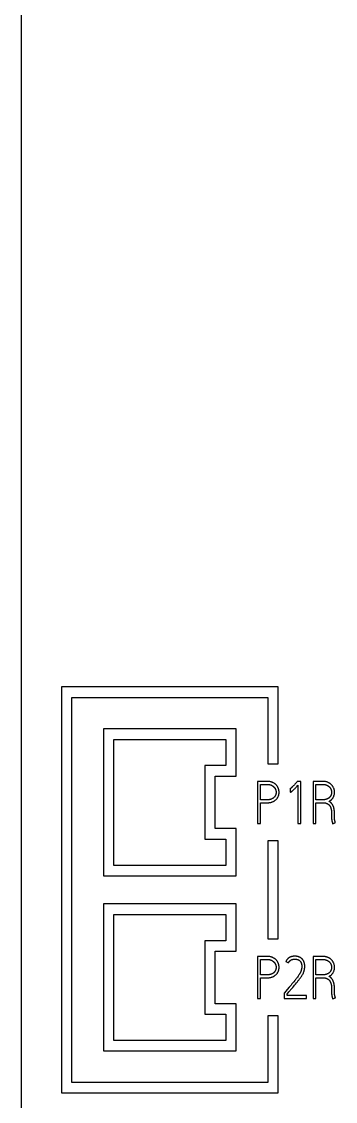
# Model space of a CAD drawing. Header units: millimetres. Extents: x 6750 to 121550, y -28210 to 66060.
# Drawn here: x 38599.63 to 38608.6, y 64530.04 to 64560.89 of the extents above; entities that cross this region are included whole.
import ezdxf

# ---------------------------------------------------------------- set-up
doc = ezdxf.new("R2010")
doc.units = ezdxf.units.MM
doc.layers.add('10000_FRONT', color=7, linetype='Continuous')
doc.layers.add('10500_FRONT_LABELING', color=7, linetype='Continuous')
doc.layers.add('DN.1. NET LIEN MANH', color=7, linetype='Continuous', lineweight=40)

# ---------------------------------------------------------------- blocks, each defined once
blk = doc.blocks.new('A$C0C6D7916')
at = {"layer": '10000_FRONT', "linetype": 'Continuous'}
for p, q in [((-42, 0), (-42, 117.1)), ((-40.86, 67.79), (-40.86, 56.19)), ((-34.66, 67.79), (-40.86, 67.79)), ((-34.66, 65.59), (-34.66, 67.79)), ((-40.56, 56.49), (-40.56, 67.49)), ((-40.56, 67.49), (-34.96, 67.49)), ((-34.96, 67.49), (-34.96, 65.59)), ((-39.66, 66.59), (-39.66, 62.39)), ((-35.86, 66.59), (-39.66, 66.59)), ((-35.86, 65.24), (-35.86, 66.59)), ((-39.36, 62.69), (-39.36, 66.29)), ((-39.36, 66.29), (-36.16, 66.29)), ((-36.16, 66.29), (-36.16, 65.54)), ((-36.76, 65.54), (-36.76, 63.44)), ((-36.16, 65.54), (-36.76, 65.54)), ((-34.96, 65.59), (-34.66, 65.59)), ((-36.46, 63.74), (-36.46, 65.24)), ((-36.46, 65.24), (-35.86, 65.24)), ((-35.86, 63.74), (-36.46, 63.74)), ((-35.86, 62.39), (-35.86, 63.74)), ((-36.76, 63.44), (-36.16, 63.44)), ((-36.16, 63.44), (-36.16, 62.69)), ((-34.96, 63.39), (-34.96, 60.59)), ((-34.66, 63.39), (-34.96, 63.39)), ((-34.66, 60.59), (-34.66, 63.39)), ((-36.16, 62.69), (-39.36, 62.69)), ((-39.66, 62.39), (-35.86, 62.39)), ((-39.66, 61.59), (-39.66, 57.39)), ((-35.86, 61.59), (-39.66, 61.59)), ((-35.86, 60.24), (-35.86, 61.59)), ((-39.36, 57.69), (-39.36, 61.29)), ((-39.36, 61.29), (-36.16, 61.29)), ((-36.16, 61.29), (-36.16, 60.54)), ((-36.76, 60.54), (-36.76, 58.44)), ((-36.16, 60.54), (-36.76, 60.54)), ((-34.96, 60.59), (-34.66, 60.59)), ((-36.46, 58.74), (-36.46, 60.24)), ((-36.46, 60.24), (-35.86, 60.24)), ((-35.86, 58.74), (-36.46, 58.74)), ((-35.86, 57.39), (-35.86, 58.74)), ((-36.76, 58.44), (-36.16, 58.44)), ((-36.16, 58.44), (-36.16, 57.69)), ((-34.96, 58.39), (-34.96, 56.49)), ((-34.66, 58.39), (-34.96, 58.39)), ((-34.66, 56.19), (-34.66, 58.39)), ((-36.16, 57.69), (-39.36, 57.69)), ((-39.66, 57.39), (-35.86, 57.39)), ((-34.96, 56.49), (-40.56, 56.49)), ((-40.86, 56.19), (-34.66, 56.19))]:
    blk.add_line(p, q, dxfattribs=at)
at = {"layer": '10500_FRONT_LABELING', "linetype": 'Continuous'}
for p, q in [((-35.25, 65.09), (-35.25, 63.89)), ((-35.073, 65.09), (-35.25, 65.09)), ((-34.116, 65.084), (-34.128, 65.07)), ((-34.012, 65.084), (-34.116, 65.084)), ((-34.012, 63.888), (-34.012, 65.084)), ((-33.664, 65.09), (-33.664, 63.89)), ((-33.509, 65.09), (-33.664, 65.09)), ((-35.165, 64.564), (-35.165, 65.005)), ((-35.165, 65.005), (-34.974, 65.005)), ((-34.328, 64.869), (-34.318, 64.872)), ((-34.318, 64.872), (-34.313, 64.787)), ((-34.252, 64.937), (-34.258, 64.931)), ((-34.243, 64.946), (-34.252, 64.937)), ((-34.229, 64.961), (-34.243, 64.946)), ((-34.217, 64.973), (-34.229, 64.961)), ((-34.205, 64.986), (-34.217, 64.973)), ((-34.197, 64.995), (-34.205, 64.986)), ((-34.18, 65.014), (-34.197, 64.995)), ((-34.191, 64.879), (-34.179, 64.891)), ((-34.179, 64.891), (-34.167, 64.904)), ((-34.167, 64.904), (-34.155, 64.917)), ((-34.155, 64.917), (-34.137, 64.936)), ((-34.128, 65.07), (-34.148, 65.048)), ((-34.137, 64.936), (-34.119, 64.955)), ((-34.119, 64.955), (-34.095, 64.98)), ((-34.095, 64.98), (-34.095, 63.888)), ((-33.579, 64.566), (-33.579, 65.005)), ((-33.579, 65.005), (-33.387, 65.005)), ((-34.981, 64.564), (-35.165, 64.564)), ((-35.165, 63.89), (-35.165, 64.479)), ((-35.165, 64.479), (-34.978, 64.479)), ((-33.376, 64.566), (-33.579, 64.566)), ((-33.579, 63.89), (-33.579, 64.481)), ((-35.25, 63.89), (-35.165, 63.89)), ((-34.095, 63.888), (-34.012, 63.888)), ((-33.664, 63.89), (-33.579, 63.89)), ((-33.133, 64.077), (-33.134, 64.061)), ((-33.101, 63.882), (-33.023, 63.912)), ((-33.051, 64.071), (-33.051, 64.097)), ((-33.047, 64.003), (-33.048, 64.01)), ((-33.046, 63.999), (-33.047, 64.003)), ((-35.25, 60.09), (-35.25, 58.89)), ((-35.073, 60.09), (-35.25, 60.09)), ((-35.165, 59.564), (-35.165, 60.005)), ((-35.165, 60.005), (-34.974, 60.005)), ((-34.444, 59.942), (-34.369, 59.904)), ((-33.664, 60.09), (-33.664, 58.89)), ((-33.509, 60.09), (-33.664, 60.09)), ((-33.579, 59.566), (-33.579, 60.005)), ((-33.579, 60.005), (-33.387, 60.005)), ((-34.981, 59.564), (-35.165, 59.564)), ((-33.376, 59.566), (-33.579, 59.566)), ((-35.165, 58.89), (-35.165, 59.479)), ((-35.165, 59.479), (-34.978, 59.479)), ((-33.579, 58.89), (-33.579, 59.481)), ((-34.479, 59.055), (-34.49, 59.043)), ((-34.49, 59.043), (-34.49, 58.89)), ((-34.399, 59.148), (-34.479, 59.055)), ((-34.406, 58.973), (-34.406, 59.013)), ((-33.85, 58.973), (-34.406, 58.973)), ((-34.345, 59.211), (-34.399, 59.148)), ((-33.85, 58.89), (-33.85, 58.973)), ((-33.133, 59.077), (-33.134, 59.061)), ((-33.047, 59.003), (-33.048, 59.01)), ((-33.046, 58.999), (-33.047, 59.003)), ((-35.25, 58.89), (-35.165, 58.89)), ((-34.49, 58.89), (-33.85, 58.89)), ((-33.664, 58.89), (-33.579, 58.89)), ((-33.101, 58.882), (-33.023, 58.912))]:
    blk.add_line(p, q, dxfattribs=at)
for points in [[(-34.978, 64.479), (-34.966, 64.479), (-34.953, 64.48), (-34.941, 64.481), (-34.928, 64.482), (-34.916, 64.483), (-34.903, 64.485), (-34.891, 64.487), (-34.879, 64.489), (-34.867, 64.492), (-34.854, 64.495), (-34.842, 64.498), (-34.83, 64.503), (-34.819, 64.507), (-34.807, 64.512), (-34.796, 64.517), (-34.785, 64.523), (-34.774, 64.53), (-34.763, 64.537), (-34.752, 64.544), (-34.742, 64.552), (-34.732, 64.56), (-34.723, 64.568), (-34.714, 64.577), (-34.705, 64.586), (-34.697, 64.596), (-34.689, 64.606), (-34.682, 64.616), (-34.675, 64.627), (-34.669, 64.638), (-34.663, 64.649), (-34.658, 64.661), (-34.653, 64.673), (-34.649, 64.685), (-34.645, 64.697), (-34.642, 64.709), (-34.639, 64.722), (-34.637, 64.734), (-34.636, 64.747), (-34.635, 64.759), (-34.634, 64.772), (-34.634, 64.785), (-34.635, 64.798), (-34.636, 64.81), (-34.637, 64.823), (-34.64, 64.835), (-34.642, 64.848), (-34.645, 64.86), (-34.649, 64.872), (-34.653, 64.884), (-34.658, 64.896), (-34.663, 64.908), (-34.668, 64.919), (-34.674, 64.93), (-34.68, 64.941), (-34.687, 64.952), (-34.695, 64.962), (-34.703, 64.972), (-34.711, 64.982), (-34.719, 64.991), (-34.729, 65), (-34.738, 65.009), (-34.748, 65.017), (-34.758, 65.024), (-34.768, 65.032), (-34.779, 65.039), (-34.79, 65.045), (-34.801, 65.051), (-34.812, 65.057), (-34.824, 65.062), (-34.835, 65.067), (-34.847, 65.071), (-34.859, 65.075), (-34.872, 65.078), (-34.884, 65.081), (-34.896, 65.084), (-34.909, 65.086), (-34.921, 65.087), (-34.934, 65.089), (-34.947, 65.089), (-34.959, 65.09), (-34.972, 65.091), (-34.997, 65.091), (-35.023, 65.091), (-35.048, 65.09), (-35.073, 65.09)], [(-33.203, 64.522), (-33.192, 64.529), (-33.18, 64.535), (-33.17, 64.542), (-33.159, 64.55), (-33.149, 64.558), (-33.139, 64.566), (-33.13, 64.575), (-33.121, 64.584), (-33.113, 64.594), (-33.109, 64.599), (-33.105, 64.604), (-33.101, 64.609), (-33.097, 64.614), (-33.09, 64.625), (-33.084, 64.636), (-33.078, 64.648), (-33.073, 64.659), (-33.068, 64.671), (-33.064, 64.683), (-33.06, 64.696), (-33.057, 64.708), (-33.054, 64.721), (-33.052, 64.734), (-33.05, 64.746), (-33.049, 64.759), (-33.048, 64.772), (-33.048, 64.785), (-33.049, 64.798), (-33.05, 64.811), (-33.051, 64.824), (-33.054, 64.836), (-33.056, 64.849), (-33.059, 64.861), (-33.063, 64.874), (-33.067, 64.886), (-33.072, 64.898), (-33.077, 64.909), (-33.083, 64.921), (-33.089, 64.932), (-33.095, 64.943), (-33.102, 64.954), (-33.11, 64.964), (-33.118, 64.974), (-33.126, 64.984), (-33.135, 64.994), (-33.144, 65.003), (-33.153, 65.011), (-33.163, 65.019), (-33.174, 65.027), (-33.184, 65.034), (-33.195, 65.041), (-33.206, 65.047), (-33.218, 65.053), (-33.23, 65.059), (-33.242, 65.064), (-33.254, 65.069), (-33.266, 65.073), (-33.278, 65.077), (-33.291, 65.08), (-33.303, 65.083), (-33.316, 65.085), (-33.328, 65.087), (-33.341, 65.088), (-33.354, 65.089), (-33.367, 65.09), (-33.38, 65.09), (-33.406, 65.09), (-33.509, 65.09)], [(-34.735, 64.86), (-34.732, 64.851), (-34.729, 64.842), (-34.726, 64.833), (-34.724, 64.824), (-34.722, 64.815), (-34.721, 64.806), (-34.72, 64.796), (-34.719, 64.787), (-34.719, 64.778), (-34.719, 64.769), (-34.72, 64.759), (-34.721, 64.75), (-34.722, 64.741), (-34.724, 64.732), (-34.726, 64.723), (-34.729, 64.714), (-34.732, 64.705), (-34.733, 64.701), (-34.735, 64.696), (-34.737, 64.692), (-34.739, 64.688), (-34.741, 64.684), (-34.743, 64.68), (-34.745, 64.676), (-34.748, 64.672), (-34.75, 64.668), (-34.753, 64.664), (-34.755, 64.66), (-34.758, 64.656), (-34.761, 64.653), (-34.764, 64.649), (-34.77, 64.642), (-34.776, 64.636), (-34.783, 64.629), (-34.79, 64.623), (-34.797, 64.617), (-34.805, 64.612), (-34.813, 64.606), (-34.82, 64.601), (-34.828, 64.597), (-34.837, 64.592), (-34.845, 64.588), (-34.854, 64.585), (-34.862, 64.582), (-34.871, 64.579), (-34.88, 64.576), (-34.889, 64.573), (-34.898, 64.571), (-34.907, 64.57), (-34.916, 64.568), (-34.926, 64.567), (-34.935, 64.566), (-34.944, 64.565), (-34.953, 64.565), (-34.962, 64.564), (-34.981, 64.564)], [(-34.974, 65.005), (-34.969, 65.005), (-34.965, 65.005), (-34.96, 65.005), (-34.956, 65.005), (-34.951, 65.005), (-34.947, 65.004), (-34.943, 65.004), (-34.938, 65.004), (-34.934, 65.003), (-34.929, 65.003), (-34.925, 65.002), (-34.921, 65.001), (-34.916, 65), (-34.912, 65), (-34.908, 64.999), (-34.903, 64.998), (-34.899, 64.997), (-34.895, 64.996), (-34.891, 64.995), (-34.886, 64.993), (-34.882, 64.992), (-34.878, 64.991), (-34.874, 64.989), (-34.869, 64.988), (-34.865, 64.986), (-34.861, 64.984), (-34.857, 64.983), (-34.853, 64.981), (-34.849, 64.979), (-34.845, 64.977), (-34.841, 64.975), (-34.837, 64.973), (-34.833, 64.971), (-34.829, 64.968), (-34.826, 64.966), (-34.822, 64.964), (-34.818, 64.961), (-34.814, 64.959), (-34.811, 64.956), (-34.807, 64.954), (-34.804, 64.951), (-34.8, 64.948), (-34.797, 64.945), (-34.793, 64.942), (-34.79, 64.939), (-34.787, 64.936), (-34.784, 64.933), (-34.78, 64.93), (-34.777, 64.927), (-34.774, 64.924), (-34.772, 64.92), (-34.769, 64.917), (-34.766, 64.914), (-34.763, 64.91), (-34.761, 64.907), (-34.758, 64.903), (-34.755, 64.899), (-34.753, 64.896), (-34.751, 64.892), (-34.748, 64.888), (-34.746, 64.884), (-34.744, 64.88), (-34.742, 64.876), (-34.74, 64.872), (-34.738, 64.868), (-34.737, 64.864), (-34.735, 64.86)], [(-34.298, 64.893), (-34.305, 64.887), (-34.308, 64.884), (-34.311, 64.882), (-34.314, 64.879), (-34.318, 64.876), (-34.321, 64.874), (-34.324, 64.871), (-34.326, 64.87), (-34.328, 64.869)], [(-34.313, 64.787), (-34.312, 64.787), (-34.312, 64.787), (-34.312, 64.787), (-34.311, 64.787), (-34.311, 64.787), (-34.31, 64.787), (-34.31, 64.787), (-34.31, 64.787), (-34.309, 64.788), (-34.309, 64.788), (-34.308, 64.788), (-34.308, 64.788), (-34.307, 64.788), (-34.306, 64.788), (-34.306, 64.788), (-34.305, 64.788), (-34.304, 64.788), (-34.303, 64.789), (-34.302, 64.789), (-34.302, 64.789), (-34.301, 64.789), (-34.3, 64.789), (-34.299, 64.789), (-34.298, 64.79), (-34.298, 64.79), (-34.297, 64.79), (-34.296, 64.79), (-34.295, 64.791)], [(-34.258, 64.931), (-34.264, 64.925), (-34.267, 64.922), (-34.27, 64.919), (-34.273, 64.916), (-34.276, 64.913), (-34.28, 64.91), (-34.283, 64.907), (-34.286, 64.904), (-34.289, 64.901), (-34.292, 64.898), (-34.295, 64.895), (-34.298, 64.893)], [(-34.295, 64.791), (-34.295, 64.791), (-34.294, 64.791), (-34.294, 64.791), (-34.293, 64.791), (-34.293, 64.792), (-34.292, 64.792), (-34.292, 64.792), (-34.291, 64.792), (-34.29, 64.793), (-34.289, 64.793), (-34.288, 64.794), (-34.288, 64.794), (-34.287, 64.795), (-34.286, 64.795), (-34.285, 64.796), (-34.284, 64.796), (-34.283, 64.797), (-34.282, 64.798), (-34.281, 64.798), (-34.28, 64.799), (-34.278, 64.8), (-34.277, 64.801), (-34.275, 64.802), (-34.273, 64.804), (-34.271, 64.805), (-34.27, 64.806), (-34.268, 64.808), (-34.266, 64.809), (-34.265, 64.81), (-34.261, 64.813)], [(-34.261, 64.813), (-34.258, 64.816), (-34.255, 64.819), (-34.248, 64.824), (-34.241, 64.83), (-34.235, 64.836), (-34.229, 64.842), (-34.222, 64.848), (-34.216, 64.854), (-34.21, 64.86), (-34.204, 64.867), (-34.191, 64.879)], [(-34.148, 65.048), (-34.174, 65.02), (-34.177, 65.017), (-34.18, 65.014)], [(-33.387, 65.005), (-33.382, 65.005), (-33.377, 65.005), (-33.372, 65.005), (-33.367, 65.005), (-33.362, 65.004), (-33.357, 65.004), (-33.352, 65.004), (-33.347, 65.003), (-33.342, 65.002), (-33.337, 65.002), (-33.333, 65.001), (-33.328, 65), (-33.323, 64.999), (-33.318, 64.998), (-33.313, 64.997), (-33.308, 64.996), (-33.303, 64.994), (-33.298, 64.993), (-33.294, 64.991), (-33.289, 64.99), (-33.284, 64.988), (-33.279, 64.986), (-33.275, 64.984), (-33.27, 64.982), (-33.266, 64.98), (-33.261, 64.978), (-33.257, 64.976), (-33.252, 64.974), (-33.248, 64.971), (-33.243, 64.969), (-33.239, 64.966), (-33.235, 64.963), (-33.231, 64.961), (-33.226, 64.958), (-33.222, 64.955), (-33.218, 64.952), (-33.214, 64.949), (-33.21, 64.946), (-33.206, 64.942), (-33.203, 64.939), (-33.199, 64.936), (-33.195, 64.932), (-33.192, 64.929), (-33.188, 64.925), (-33.185, 64.921), (-33.182, 64.917), (-33.179, 64.914), (-33.176, 64.91), (-33.173, 64.906), (-33.17, 64.901), (-33.167, 64.897), (-33.164, 64.893), (-33.162, 64.889), (-33.159, 64.884), (-33.157, 64.88), (-33.155, 64.875), (-33.153, 64.87), (-33.151, 64.866), (-33.149, 64.861)], [(-33.149, 64.861), (-33.147, 64.857), (-33.145, 64.852), (-33.144, 64.847), (-33.142, 64.843), (-33.141, 64.838), (-33.14, 64.834), (-33.139, 64.829), (-33.138, 64.824), (-33.137, 64.819), (-33.136, 64.815), (-33.135, 64.81), (-33.134, 64.805), (-33.134, 64.8), (-33.133, 64.796), (-33.133, 64.791), (-33.133, 64.786), (-33.133, 64.781), (-33.133, 64.776), (-33.133, 64.771), (-33.133, 64.766), (-33.133, 64.762), (-33.134, 64.757), (-33.134, 64.752), (-33.135, 64.747), (-33.136, 64.743), (-33.137, 64.738), (-33.137, 64.733), (-33.138, 64.728), (-33.14, 64.724), (-33.141, 64.719), (-33.142, 64.714), (-33.144, 64.71), (-33.145, 64.705), (-33.147, 64.701), (-33.149, 64.696), (-33.15, 64.692), (-33.152, 64.687), (-33.154, 64.683), (-33.157, 64.679), (-33.159, 64.674), (-33.161, 64.67), (-33.164, 64.666), (-33.167, 64.662), (-33.169, 64.658), (-33.172, 64.654), (-33.175, 64.65), (-33.178, 64.647), (-33.181, 64.643), (-33.184, 64.639), (-33.188, 64.636), (-33.191, 64.632)], [(-33.579, 64.481), (-33.385, 64.481), (-33.375, 64.481), (-33.364, 64.48), (-33.353, 64.48), (-33.343, 64.479), (-33.332, 64.477), (-33.321, 64.476), (-33.311, 64.474), (-33.306, 64.473), (-33.3, 64.471), (-33.295, 64.47), (-33.29, 64.468), (-33.285, 64.467), (-33.28, 64.465), (-33.275, 64.463), (-33.27, 64.461), (-33.265, 64.459), (-33.26, 64.456), (-33.256, 64.454), (-33.251, 64.452), (-33.246, 64.449), (-33.242, 64.446), (-33.237, 64.443), (-33.233, 64.44), (-33.229, 64.437), (-33.224, 64.434), (-33.22, 64.431), (-33.216, 64.427), (-33.212, 64.424), (-33.208, 64.42), (-33.204, 64.416), (-33.201, 64.412), (-33.197, 64.408), (-33.194, 64.404), (-33.191, 64.4), (-33.187, 64.396), (-33.184, 64.392), (-33.181, 64.387), (-33.179, 64.383), (-33.176, 64.378), (-33.171, 64.369), (-33.166, 64.359), (-33.161, 64.35), (-33.157, 64.34), (-33.154, 64.33), (-33.15, 64.319), (-33.147, 64.309), (-33.145, 64.299), (-33.142, 64.288), (-33.14, 64.278), (-33.139, 64.267), (-33.137, 64.257), (-33.136, 64.246), (-33.135, 64.235), (-33.134, 64.225), (-33.134, 64.214), (-33.133, 64.204), (-33.132, 64.183), (-33.132, 64.161), (-33.132, 64.14)], [(-33.191, 64.632), (-33.194, 64.629), (-33.198, 64.626), (-33.201, 64.623), (-33.205, 64.62), (-33.208, 64.617), (-33.212, 64.614), (-33.216, 64.612), (-33.219, 64.609), (-33.223, 64.606), (-33.227, 64.604), (-33.231, 64.602), (-33.235, 64.599), (-33.239, 64.597), (-33.243, 64.595), (-33.247, 64.593), (-33.251, 64.591), (-33.255, 64.589), (-33.26, 64.587), (-33.264, 64.586), (-33.268, 64.584), (-33.272, 64.583), (-33.277, 64.581), (-33.285, 64.578), (-33.294, 64.576), (-33.303, 64.574), (-33.312, 64.572), (-33.321, 64.57), (-33.33, 64.569), (-33.34, 64.568), (-33.349, 64.567), (-33.358, 64.566), (-33.367, 64.566), (-33.376, 64.566)], [(-33.05, 64.131), (-33.05, 64.151), (-33.05, 64.172), (-33.05, 64.192), (-33.051, 64.202), (-33.051, 64.212), (-33.052, 64.222), (-33.052, 64.232), (-33.053, 64.241), (-33.054, 64.251), (-33.055, 64.261), (-33.056, 64.271), (-33.058, 64.281), (-33.059, 64.291), (-33.061, 64.301), (-33.063, 64.311), (-33.065, 64.32), (-33.067, 64.33), (-33.07, 64.34), (-33.073, 64.35), (-33.076, 64.359), (-33.079, 64.369), (-33.083, 64.378), (-33.087, 64.387), (-33.091, 64.397), (-33.096, 64.406), (-33.1, 64.414), (-33.105, 64.423), (-33.111, 64.432), (-33.116, 64.44), (-33.122, 64.448), (-33.128, 64.456), (-33.131, 64.46), (-33.134, 64.464), (-33.138, 64.468), (-33.141, 64.472), (-33.144, 64.475), (-33.148, 64.479), (-33.151, 64.482), (-33.155, 64.486), (-33.159, 64.489), (-33.162, 64.493), (-33.166, 64.496), (-33.17, 64.499), (-33.174, 64.502), (-33.178, 64.506), (-33.182, 64.509), (-33.186, 64.511), (-33.19, 64.514), (-33.194, 64.517), (-33.199, 64.52), (-33.203, 64.522)], [(-33.134, 64.061), (-33.134, 64.056), (-33.134, 64.051), (-33.134, 64.046), (-33.134, 64.04), (-33.133, 64.035), (-33.133, 64.03), (-33.133, 64.025), (-33.132, 64.019), (-33.132, 64.014), (-33.131, 64.009), (-33.13, 64.004), (-33.13, 63.999), (-33.129, 63.993), (-33.128, 63.988), (-33.128, 63.983), (-33.127, 63.978), (-33.126, 63.973), (-33.125, 63.968), (-33.124, 63.962), (-33.123, 63.957), (-33.122, 63.952), (-33.121, 63.947), (-33.119, 63.942), (-33.118, 63.937), (-33.117, 63.932), (-33.115, 63.927), (-33.114, 63.922), (-33.112, 63.917), (-33.111, 63.912), (-33.109, 63.907), (-33.108, 63.902), (-33.106, 63.897), (-33.105, 63.892), (-33.103, 63.887), (-33.101, 63.882)], [(-33.132, 64.14), (-33.133, 64.098), (-33.133, 64.077)], [(-33.051, 64.097), (-33.051, 64.105), (-33.051, 64.109), (-33.051, 64.113), (-33.051, 64.116), (-33.051, 64.12), (-33.05, 64.124), (-33.05, 64.128), (-33.05, 64.131)], [(-33.048, 64.01), (-33.048, 64.018), (-33.049, 64.022), (-33.049, 64.025), (-33.049, 64.029), (-33.05, 64.033), (-33.05, 64.037), (-33.05, 64.041), (-33.05, 64.044), (-33.05, 64.048), (-33.051, 64.052), (-33.051, 64.056), (-33.051, 64.06), (-33.051, 64.063), (-33.051, 64.067), (-33.051, 64.071)], [(-33.023, 63.912), (-33.024, 63.915), (-33.026, 63.919), (-33.027, 63.923), (-33.029, 63.927), (-33.03, 63.931), (-33.031, 63.935), (-33.033, 63.939), (-33.034, 63.943), (-33.035, 63.947), (-33.036, 63.951), (-33.037, 63.955), (-33.038, 63.959), (-33.039, 63.963), (-33.04, 63.967), (-33.041, 63.971), (-33.042, 63.975), (-33.043, 63.979), (-33.044, 63.983), (-33.044, 63.987), (-33.045, 63.991), (-33.046, 63.995), (-33.046, 63.999)], [(-34.978, 59.479), (-34.966, 59.479), (-34.953, 59.48), (-34.941, 59.481), (-34.928, 59.482), (-34.916, 59.483), (-34.903, 59.485), (-34.891, 59.487), (-34.879, 59.489), (-34.867, 59.492), (-34.854, 59.495), (-34.842, 59.498), (-34.83, 59.503), (-34.819, 59.507), (-34.807, 59.512), (-34.796, 59.517), (-34.785, 59.523), (-34.774, 59.53), (-34.763, 59.537), (-34.752, 59.544), (-34.742, 59.552), (-34.732, 59.56), (-34.723, 59.568), (-34.714, 59.577), (-34.705, 59.586), (-34.697, 59.596), (-34.689, 59.606), (-34.682, 59.616), (-34.675, 59.627), (-34.669, 59.638), (-34.663, 59.649), (-34.658, 59.661), (-34.653, 59.673), (-34.649, 59.685), (-34.645, 59.697), (-34.642, 59.709), (-34.639, 59.722), (-34.637, 59.734), (-34.636, 59.747), (-34.635, 59.759), (-34.634, 59.772), (-34.634, 59.785), (-34.635, 59.798), (-34.636, 59.81), (-34.637, 59.823), (-34.64, 59.835), (-34.642, 59.848), (-34.645, 59.86), (-34.649, 59.872), (-34.653, 59.884), (-34.658, 59.896), (-34.663, 59.908), (-34.668, 59.919), (-34.674, 59.93), (-34.68, 59.941), (-34.687, 59.952), (-34.695, 59.962), (-34.703, 59.972), (-34.711, 59.982), (-34.719, 59.991), (-34.728, 60), (-34.738, 60.009), (-34.748, 60.017), (-34.758, 60.024), (-34.768, 60.032), (-34.779, 60.039), (-34.79, 60.045), (-34.801, 60.051), (-34.812, 60.057), (-34.824, 60.062), (-34.835, 60.067), (-34.847, 60.071), (-34.859, 60.075), (-34.872, 60.078), (-34.884, 60.081), (-34.896, 60.084), (-34.909, 60.086), (-34.921, 60.087), (-34.934, 60.089), (-34.946, 60.089), (-34.959, 60.09), (-34.972, 60.091), (-34.997, 60.091), (-35.023, 60.091), (-35.048, 60.09), (-35.073, 60.09)], [(-34.735, 59.86), (-34.732, 59.851), (-34.729, 59.842), (-34.726, 59.833), (-34.724, 59.824), (-34.722, 59.815), (-34.721, 59.806), (-34.72, 59.796), (-34.719, 59.787), (-34.719, 59.778), (-34.719, 59.769), (-34.72, 59.759), (-34.721, 59.75), (-34.722, 59.741), (-34.724, 59.732), (-34.726, 59.723), (-34.729, 59.714), (-34.732, 59.705), (-34.733, 59.701), (-34.735, 59.696), (-34.737, 59.692), (-34.739, 59.688), (-34.741, 59.684), (-34.743, 59.68), (-34.745, 59.676), (-34.748, 59.672), (-34.75, 59.668), (-34.753, 59.664), (-34.755, 59.66), (-34.758, 59.656), (-34.761, 59.653), (-34.764, 59.649), (-34.77, 59.642), (-34.776, 59.636), (-34.783, 59.629), (-34.79, 59.623), (-34.797, 59.617), (-34.805, 59.612), (-34.812, 59.606), (-34.82, 59.601), (-34.828, 59.597), (-34.837, 59.592), (-34.845, 59.589), (-34.854, 59.585), (-34.862, 59.582), (-34.871, 59.579), (-34.88, 59.576), (-34.889, 59.573), (-34.898, 59.571), (-34.907, 59.57), (-34.916, 59.568), (-34.926, 59.567), (-34.935, 59.566), (-34.944, 59.565), (-34.953, 59.565), (-34.962, 59.564), (-34.981, 59.564)], [(-34.974, 60.005), (-34.969, 60.005), (-34.965, 60.005), (-34.96, 60.005), (-34.956, 60.005), (-34.951, 60.005), (-34.947, 60.004), (-34.943, 60.004), (-34.938, 60.004), (-34.934, 60.003), (-34.929, 60.003), (-34.925, 60.002), (-34.921, 60.001), (-34.916, 60), (-34.912, 60), (-34.908, 59.999), (-34.903, 59.998), (-34.899, 59.997), (-34.895, 59.996), (-34.891, 59.995), (-34.886, 59.993), (-34.882, 59.992), (-34.878, 59.991), (-34.874, 59.989), (-34.869, 59.988), (-34.865, 59.986), (-34.861, 59.984), (-34.857, 59.983), (-34.853, 59.981), (-34.849, 59.979), (-34.845, 59.977), (-34.841, 59.975), (-34.837, 59.973), (-34.833, 59.971), (-34.829, 59.968), (-34.826, 59.966), (-34.822, 59.964), (-34.818, 59.961), (-34.814, 59.959), (-34.811, 59.956), (-34.807, 59.954), (-34.804, 59.951), (-34.8, 59.948), (-34.797, 59.945), (-34.793, 59.942), (-34.79, 59.939), (-34.787, 59.936), (-34.784, 59.933), (-34.78, 59.93), (-34.777, 59.927), (-34.774, 59.924), (-34.772, 59.92), (-34.769, 59.917), (-34.766, 59.914), (-34.763, 59.91), (-34.761, 59.907), (-34.758, 59.903), (-34.755, 59.899), (-34.753, 59.896), (-34.751, 59.892), (-34.748, 59.888), (-34.746, 59.884), (-34.744, 59.88), (-34.742, 59.876), (-34.74, 59.872), (-34.738, 59.868), (-34.737, 59.864), (-34.735, 59.86)], [(-33.912, 59.903), (-33.913, 59.909), (-33.915, 59.915), (-33.917, 59.921), (-33.919, 59.927), (-33.921, 59.933), (-33.924, 59.939), (-33.926, 59.945), (-33.929, 59.951), (-33.931, 59.956), (-33.934, 59.962), (-33.937, 59.967), (-33.94, 59.973), (-33.944, 59.978), (-33.947, 59.984), (-33.951, 59.989), (-33.954, 59.994), (-33.958, 59.999), (-33.962, 60.004), (-33.966, 60.009), (-33.97, 60.013), (-33.975, 60.018), (-33.979, 60.022), (-33.984, 60.027), (-33.989, 60.031), (-33.993, 60.035), (-33.998, 60.039), (-34.003, 60.043), (-34.009, 60.047), (-34.014, 60.05), (-34.019, 60.054), (-34.025, 60.057), (-34.03, 60.06), (-34.036, 60.063), (-34.042, 60.066), (-34.047, 60.068), (-34.053, 60.071), (-34.059, 60.073), (-34.065, 60.076), (-34.071, 60.078), (-34.077, 60.08), (-34.083, 60.082), (-34.089, 60.084), (-34.095, 60.085), (-34.101, 60.087), (-34.107, 60.088), (-34.113, 60.09), (-34.12, 60.091), (-34.126, 60.092), (-34.138, 60.094), (-34.151, 60.095), (-34.164, 60.096), (-34.176, 60.097), (-34.189, 60.097), (-34.202, 60.096), (-34.214, 60.096), (-34.227, 60.095), (-34.233, 60.094), (-34.239, 60.093), (-34.246, 60.092), (-34.252, 60.091), (-34.258, 60.09), (-34.264, 60.089), (-34.27, 60.087), (-34.277, 60.086), (-34.283, 60.084), (-34.289, 60.082), (-34.295, 60.08), (-34.3, 60.078), (-34.306, 60.076), (-34.312, 60.073), (-34.318, 60.071), (-34.324, 60.068), (-34.329, 60.065), (-34.335, 60.062), (-34.34, 60.059), (-34.346, 60.056), (-34.351, 60.052), (-34.356, 60.049), (-34.361, 60.045), (-34.366, 60.041), (-34.371, 60.037), (-34.376, 60.033), (-34.38, 60.029), (-34.385, 60.024), (-34.389, 60.02), (-34.394, 60.015), (-34.398, 60.01), (-34.402, 60.006), (-34.406, 60.001), (-34.41, 59.996), (-34.414, 59.991), (-34.418, 59.986), (-34.422, 59.98), (-34.425, 59.975), (-34.429, 59.97), (-34.432, 59.964), (-34.435, 59.959), (-34.438, 59.953), (-34.441, 59.948), (-34.444, 59.942)], [(-34.369, 59.904), (-34.368, 59.907), (-34.366, 59.91), (-34.364, 59.913), (-34.363, 59.916), (-34.361, 59.919), (-34.359, 59.922), (-34.357, 59.925), (-34.355, 59.928), (-34.353, 59.931), (-34.351, 59.934), (-34.349, 59.937), (-34.347, 59.94), (-34.345, 59.943), (-34.342, 59.946), (-34.34, 59.948), (-34.338, 59.951), (-34.335, 59.954), (-34.333, 59.956), (-34.33, 59.959), (-34.328, 59.961), (-34.325, 59.964), (-34.323, 59.966), (-34.32, 59.969), (-34.317, 59.971), (-34.314, 59.973), (-34.312, 59.976), (-34.309, 59.978), (-34.306, 59.98), (-34.303, 59.982), (-34.3, 59.984), (-34.297, 59.986), (-34.294, 59.988), (-34.291, 59.989), (-34.288, 59.991), (-34.284, 59.993), (-34.281, 59.994), (-34.278, 59.996), (-34.275, 59.997), (-34.271, 59.999), (-34.268, 60), (-34.265, 60.001), (-34.261, 60.002), (-34.258, 60.004), (-34.255, 60.005), (-34.251, 60.006), (-34.248, 60.007), (-34.244, 60.007), (-34.241, 60.008), (-34.237, 60.009), (-34.234, 60.01), (-34.23, 60.01), (-34.227, 60.011), (-34.223, 60.011), (-34.219, 60.012), (-34.216, 60.012), (-34.212, 60.013), (-34.209, 60.013), (-34.205, 60.013), (-34.202, 60.013), (-34.198, 60.013), (-34.194, 60.013), (-34.191, 60.013), (-34.187, 60.013), (-34.184, 60.013), (-34.18, 60.013), (-34.177, 60.013), (-34.173, 60.013), (-34.17, 60.013), (-34.166, 60.013), (-34.163, 60.012), (-34.159, 60.012), (-34.155, 60.012), (-34.152, 60.011), (-34.148, 60.011), (-34.145, 60.011), (-34.141, 60.01), (-34.138, 60.009), (-34.134, 60.009), (-34.131, 60.008), (-34.127, 60.007), (-34.124, 60.007), (-34.12, 60.006), (-34.117, 60.005), (-34.113, 60.004), (-34.11, 60.003), (-34.106, 60.002), (-34.103, 60.001), (-34.1, 60), (-34.096, 59.998), (-34.093, 59.997), (-34.09, 59.996), (-34.086, 59.994), (-34.083, 59.993), (-34.08, 59.991), (-34.077, 59.99), (-34.074, 59.988), (-34.07, 59.986), (-34.067, 59.984), (-34.064, 59.983), (-34.061, 59.981), (-34.058, 59.979), (-34.055, 59.976), (-34.053, 59.974), (-34.05, 59.972), (-34.047, 59.97), (-34.044, 59.967), (-34.042, 59.965), (-34.039, 59.963), (-34.037, 59.96), (-34.034, 59.957), (-34.032, 59.955), (-34.03, 59.952), (-34.027, 59.949), (-34.025, 59.946), (-34.023, 59.944), (-34.021, 59.941), (-34.019, 59.938), (-34.017, 59.935), (-34.015, 59.932), (-34.013, 59.929), (-34.011, 59.926), (-34.01, 59.922), (-34.008, 59.919), (-34.006, 59.916), (-34.005, 59.913), (-34.003, 59.909), (-34.002, 59.906), (-34.001, 59.903), (-33.999, 59.899), (-33.998, 59.896), (-33.997, 59.893), (-33.996, 59.889), (-33.995, 59.886), (-33.994, 59.882), (-33.993, 59.879), (-33.992, 59.875), (-33.992, 59.872), (-33.991, 59.868), (-33.99, 59.865), (-33.99, 59.861), (-33.989, 59.858), (-33.988, 59.854), (-33.988, 59.851), (-33.987, 59.847), (-33.987, 59.844), (-33.987, 59.84), (-33.986, 59.837), (-33.986, 59.833), (-33.986, 59.83), (-33.986, 59.826), (-33.985, 59.822), (-33.985, 59.819), (-33.985, 59.815), (-33.985, 59.812), (-33.985, 59.808), (-33.985, 59.805), (-33.985, 59.801), (-33.985, 59.797), (-33.985, 59.794), (-33.985, 59.79), (-33.986, 59.787), (-33.986, 59.783), (-33.986, 59.78), (-33.986, 59.776), (-33.987, 59.772), (-33.987, 59.769), (-33.987, 59.765), (-33.988, 59.762), (-33.988, 59.758), (-33.989, 59.755), (-33.989, 59.751), (-33.99, 59.748), (-33.99, 59.744), (-33.991, 59.741), (-33.992, 59.734)], [(-33.908, 59.719), (-33.907, 59.727), (-33.906, 59.732), (-33.905, 59.736), (-33.905, 59.741), (-33.904, 59.746), (-33.903, 59.751), (-33.903, 59.755), (-33.902, 59.76), (-33.902, 59.765), (-33.901, 59.77), (-33.901, 59.774), (-33.901, 59.779), (-33.901, 59.784), (-33.9, 59.789), (-33.9, 59.794), (-33.9, 59.798), (-33.9, 59.803), (-33.9, 59.808), (-33.9, 59.813), (-33.9, 59.818), (-33.9, 59.822), (-33.901, 59.827), (-33.901, 59.832), (-33.901, 59.837), (-33.902, 59.842), (-33.902, 59.846), (-33.902, 59.851), (-33.903, 59.856), (-33.904, 59.861), (-33.904, 59.865), (-33.905, 59.87), (-33.906, 59.875), (-33.907, 59.879), (-33.908, 59.884), (-33.908, 59.889), (-33.909, 59.893), (-33.911, 59.898), (-33.912, 59.903)], [(-33.203, 59.522), (-33.192, 59.529), (-33.18, 59.535), (-33.17, 59.542), (-33.159, 59.55), (-33.149, 59.558), (-33.139, 59.566), (-33.13, 59.575), (-33.121, 59.584), (-33.113, 59.594), (-33.109, 59.599), (-33.105, 59.604), (-33.101, 59.609), (-33.097, 59.614), (-33.09, 59.625), (-33.084, 59.636), (-33.078, 59.648), (-33.073, 59.659), (-33.068, 59.671), (-33.064, 59.683), (-33.06, 59.696), (-33.057, 59.708), (-33.054, 59.721), (-33.052, 59.734), (-33.05, 59.746), (-33.049, 59.759), (-33.048, 59.772), (-33.048, 59.785), (-33.049, 59.798), (-33.05, 59.811), (-33.051, 59.824), (-33.054, 59.836), (-33.056, 59.849), (-33.059, 59.861), (-33.063, 59.874), (-33.067, 59.886), (-33.072, 59.898), (-33.077, 59.909), (-33.083, 59.921), (-33.089, 59.932), (-33.095, 59.943), (-33.102, 59.954), (-33.11, 59.964), (-33.118, 59.974), (-33.126, 59.984), (-33.135, 59.994), (-33.144, 60.003), (-33.153, 60.011), (-33.163, 60.019), (-33.174, 60.027), (-33.184, 60.034), (-33.195, 60.041), (-33.206, 60.047), (-33.218, 60.053), (-33.23, 60.059), (-33.242, 60.064), (-33.254, 60.069), (-33.266, 60.073), (-33.278, 60.077), (-33.291, 60.08), (-33.303, 60.082), (-33.316, 60.085), (-33.328, 60.087), (-33.341, 60.088), (-33.354, 60.089), (-33.367, 60.09), (-33.38, 60.09), (-33.406, 60.09), (-33.509, 60.09)], [(-33.387, 60.005), (-33.382, 60.005), (-33.377, 60.005), (-33.372, 60.005), (-33.367, 60.005), (-33.362, 60.004), (-33.357, 60.004), (-33.352, 60.004), (-33.347, 60.003), (-33.342, 60.002), (-33.337, 60.002), (-33.333, 60.001), (-33.328, 60), (-33.323, 59.999), (-33.318, 59.998), (-33.313, 59.997), (-33.308, 59.996), (-33.303, 59.994), (-33.298, 59.993), (-33.294, 59.991), (-33.289, 59.99), (-33.284, 59.988), (-33.279, 59.986), (-33.275, 59.984), (-33.27, 59.982), (-33.266, 59.98), (-33.261, 59.978), (-33.257, 59.976), (-33.252, 59.974), (-33.248, 59.971), (-33.243, 59.969), (-33.239, 59.966), (-33.235, 59.963), (-33.231, 59.961), (-33.226, 59.958), (-33.222, 59.955), (-33.218, 59.952), (-33.214, 59.949), (-33.21, 59.946), (-33.206, 59.942), (-33.203, 59.939), (-33.199, 59.936), (-33.195, 59.932), (-33.192, 59.929), (-33.188, 59.925), (-33.185, 59.921), (-33.182, 59.917), (-33.179, 59.914), (-33.176, 59.91), (-33.173, 59.906), (-33.17, 59.901), (-33.167, 59.897), (-33.164, 59.893), (-33.162, 59.889), (-33.159, 59.884), (-33.157, 59.88), (-33.155, 59.875), (-33.153, 59.87), (-33.151, 59.866), (-33.149, 59.861)], [(-33.149, 59.861), (-33.147, 59.857), (-33.145, 59.852), (-33.144, 59.847), (-33.142, 59.843), (-33.141, 59.838), (-33.14, 59.834), (-33.139, 59.829), (-33.138, 59.824), (-33.137, 59.819), (-33.136, 59.815), (-33.135, 59.81), (-33.134, 59.805), (-33.134, 59.8), (-33.133, 59.796), (-33.133, 59.791), (-33.133, 59.786), (-33.133, 59.781), (-33.133, 59.776), (-33.133, 59.771), (-33.133, 59.766), (-33.133, 59.762), (-33.134, 59.757), (-33.134, 59.752), (-33.135, 59.747), (-33.136, 59.743), (-33.137, 59.738), (-33.137, 59.733), (-33.138, 59.728), (-33.14, 59.724), (-33.141, 59.719), (-33.142, 59.714), (-33.144, 59.71), (-33.145, 59.705), (-33.147, 59.701), (-33.149, 59.696), (-33.15, 59.692), (-33.152, 59.687), (-33.154, 59.683), (-33.157, 59.679), (-33.159, 59.674), (-33.161, 59.67), (-33.164, 59.666), (-33.167, 59.662), (-33.169, 59.658), (-33.172, 59.654), (-33.175, 59.65), (-33.178, 59.647), (-33.181, 59.643), (-33.184, 59.639), (-33.188, 59.636), (-33.191, 59.632)], [(-34.008, 59.674), (-34.012, 59.664), (-34.016, 59.655), (-34.02, 59.645), (-34.024, 59.636), (-34.029, 59.627), (-34.034, 59.617), (-34.038, 59.608), (-34.044, 59.6), (-34.049, 59.591), (-34.054, 59.582), (-34.065, 59.565), (-34.077, 59.548), (-34.088, 59.531), (-34.112, 59.497), (-34.124, 59.481), (-34.136, 59.464), (-34.149, 59.448), (-34.161, 59.432), (-34.174, 59.415), (-34.187, 59.399), (-34.213, 59.367), (-34.239, 59.336), (-34.265, 59.304), (-34.292, 59.273), (-34.319, 59.242), (-34.345, 59.211)], [(-34.271, 59.173), (-34.243, 59.205), (-34.216, 59.237), (-34.19, 59.269), (-34.163, 59.301), (-34.136, 59.333), (-34.11, 59.366), (-34.084, 59.399), (-34.071, 59.415), (-34.058, 59.432), (-34.046, 59.449), (-34.033, 59.465), (-34.021, 59.482), (-34.009, 59.499), (-33.997, 59.517), (-33.986, 59.534), (-33.975, 59.552), (-33.964, 59.57), (-33.959, 59.579), (-33.954, 59.588), (-33.949, 59.597), (-33.945, 59.607), (-33.94, 59.616), (-33.936, 59.626), (-33.932, 59.636), (-33.927, 59.649)], [(-33.992, 59.734), (-33.993, 59.732), (-33.993, 59.729), (-33.994, 59.726), (-33.994, 59.724), (-33.995, 59.721), (-33.996, 59.718), (-33.996, 59.716), (-33.997, 59.713), (-33.998, 59.71), (-33.998, 59.708), (-33.999, 59.705), (-34, 59.703), (-34, 59.7), (-34.001, 59.697), (-34.002, 59.695), (-34.003, 59.692), (-34.003, 59.689), (-34.004, 59.687), (-34.005, 59.684), (-34.006, 59.682), (-34.007, 59.679), (-34.007, 59.677), (-34.008, 59.674)], [(-33.927, 59.649), (-33.926, 59.652), (-33.925, 59.655), (-33.924, 59.658), (-33.923, 59.661), (-33.922, 59.664), (-33.921, 59.667), (-33.92, 59.671), (-33.919, 59.674), (-33.918, 59.677), (-33.917, 59.68), (-33.916, 59.683), (-33.915, 59.687), (-33.915, 59.69), (-33.914, 59.693), (-33.913, 59.696), (-33.912, 59.699), (-33.912, 59.703), (-33.911, 59.706), (-33.91, 59.709), (-33.909, 59.712), (-33.909, 59.716), (-33.908, 59.719)], [(-33.191, 59.632), (-33.194, 59.629), (-33.198, 59.626), (-33.201, 59.623), (-33.205, 59.62), (-33.208, 59.617), (-33.212, 59.614), (-33.216, 59.612), (-33.219, 59.609), (-33.223, 59.606), (-33.227, 59.604), (-33.231, 59.602), (-33.235, 59.599), (-33.239, 59.597), (-33.243, 59.595), (-33.247, 59.593), (-33.251, 59.591), (-33.255, 59.589), (-33.26, 59.587), (-33.264, 59.586), (-33.268, 59.584), (-33.272, 59.583), (-33.277, 59.581), (-33.285, 59.578), (-33.294, 59.576), (-33.303, 59.574), (-33.312, 59.572), (-33.321, 59.57), (-33.33, 59.569), (-33.34, 59.568), (-33.349, 59.567), (-33.358, 59.566), (-33.367, 59.566), (-33.376, 59.566)], [(-33.579, 59.481), (-33.385, 59.481), (-33.375, 59.481), (-33.364, 59.48), (-33.353, 59.48), (-33.343, 59.479), (-33.332, 59.477), (-33.321, 59.476), (-33.311, 59.474), (-33.306, 59.473), (-33.3, 59.471), (-33.295, 59.47), (-33.29, 59.468), (-33.285, 59.467), (-33.28, 59.465), (-33.275, 59.463), (-33.27, 59.461), (-33.265, 59.459), (-33.26, 59.456), (-33.256, 59.454), (-33.251, 59.451), (-33.246, 59.449), (-33.242, 59.446), (-33.237, 59.443), (-33.233, 59.44), (-33.229, 59.437), (-33.224, 59.434), (-33.22, 59.431), (-33.216, 59.427), (-33.212, 59.424), (-33.208, 59.42), (-33.204, 59.416), (-33.201, 59.412), (-33.197, 59.408), (-33.194, 59.404), (-33.191, 59.4), (-33.187, 59.396), (-33.184, 59.392), (-33.181, 59.387), (-33.179, 59.383), (-33.176, 59.378), (-33.171, 59.369), (-33.166, 59.359), (-33.161, 59.35), (-33.157, 59.34), (-33.154, 59.33), (-33.15, 59.319), (-33.147, 59.309), (-33.145, 59.299), (-33.142, 59.288), (-33.14, 59.278), (-33.139, 59.267), (-33.137, 59.256), (-33.136, 59.246), (-33.135, 59.235), (-33.134, 59.225), (-33.134, 59.214), (-33.133, 59.204), (-33.132, 59.183), (-33.132, 59.161), (-33.132, 59.14)], [(-33.05, 59.131), (-33.05, 59.151), (-33.05, 59.171), (-33.05, 59.192), (-33.051, 59.202), (-33.051, 59.212), (-33.052, 59.222), (-33.052, 59.232), (-33.053, 59.241), (-33.054, 59.251), (-33.055, 59.261), (-33.056, 59.271), (-33.058, 59.281), (-33.059, 59.291), (-33.061, 59.301), (-33.063, 59.311), (-33.065, 59.32), (-33.067, 59.33), (-33.07, 59.34), (-33.073, 59.35), (-33.076, 59.359), (-33.079, 59.369), (-33.083, 59.378), (-33.087, 59.387), (-33.091, 59.396), (-33.096, 59.406), (-33.1, 59.414), (-33.105, 59.423), (-33.111, 59.432), (-33.116, 59.44), (-33.122, 59.448), (-33.128, 59.456), (-33.131, 59.46), (-33.134, 59.464), (-33.138, 59.468), (-33.141, 59.472), (-33.144, 59.475), (-33.148, 59.479), (-33.151, 59.482), (-33.155, 59.486), (-33.159, 59.489), (-33.162, 59.493), (-33.166, 59.496), (-33.17, 59.499), (-33.174, 59.502), (-33.178, 59.506), (-33.182, 59.509), (-33.186, 59.511), (-33.19, 59.514), (-33.194, 59.517), (-33.199, 59.52), (-33.203, 59.522)], [(-34.406, 59.013), (-34.352, 59.077), (-34.271, 59.173)], [(-33.134, 59.061), (-33.134, 59.056), (-33.134, 59.051), (-33.134, 59.046), (-33.134, 59.04), (-33.133, 59.035), (-33.133, 59.03), (-33.133, 59.025), (-33.132, 59.019), (-33.132, 59.014), (-33.131, 59.009), (-33.13, 59.004), (-33.13, 58.999), (-33.129, 58.993), (-33.128, 58.988), (-33.128, 58.983), (-33.127, 58.978), (-33.126, 58.973), (-33.125, 58.968), (-33.124, 58.962), (-33.123, 58.957), (-33.122, 58.952), (-33.121, 58.947), (-33.119, 58.942), (-33.118, 58.937), (-33.117, 58.932), (-33.115, 58.927), (-33.114, 58.922), (-33.112, 58.917), (-33.111, 58.912), (-33.109, 58.907), (-33.108, 58.902), (-33.106, 58.897), (-33.105, 58.892), (-33.103, 58.887), (-33.101, 58.882)], [(-33.132, 59.14), (-33.133, 59.098), (-33.133, 59.077)], [(-33.051, 59.071), (-33.051, 59.105), (-33.051, 59.109), (-33.051, 59.113), (-33.051, 59.116), (-33.051, 59.12), (-33.05, 59.124), (-33.05, 59.128), (-33.05, 59.131)], [(-33.048, 59.01), (-33.048, 59.018), (-33.049, 59.022), (-33.049, 59.025), (-33.049, 59.029), (-33.05, 59.033), (-33.05, 59.037), (-33.05, 59.041), (-33.05, 59.044), (-33.05, 59.048), (-33.051, 59.052), (-33.051, 59.056), (-33.051, 59.06), (-33.051, 59.063), (-33.051, 59.067), (-33.051, 59.071)], [(-33.023, 58.912), (-33.024, 58.915), (-33.026, 58.919), (-33.027, 58.923), (-33.029, 58.927), (-33.03, 58.931), (-33.031, 58.935), (-33.033, 58.939), (-33.034, 58.943), (-33.035, 58.947), (-33.036, 58.951), (-33.037, 58.955), (-33.038, 58.959), (-33.039, 58.963), (-33.04, 58.967), (-33.041, 58.971), (-33.042, 58.975), (-33.043, 58.979), (-33.044, 58.983), (-33.044, 58.987), (-33.045, 58.991), (-33.046, 58.995), (-33.046, 58.999)]]:
    blk.add_lwpolyline(points, dxfattribs=at)

msp = doc.modelspace()

# ---------------------------------------------------------------- block references
at = {"layer": 'DN.1. NET LIEN MANH'}
msp.add_blockref('A$C0C6D7916', (38641.626, 64474.092), dxfattribs=at)

doc.saveas('drawing.dxf')
